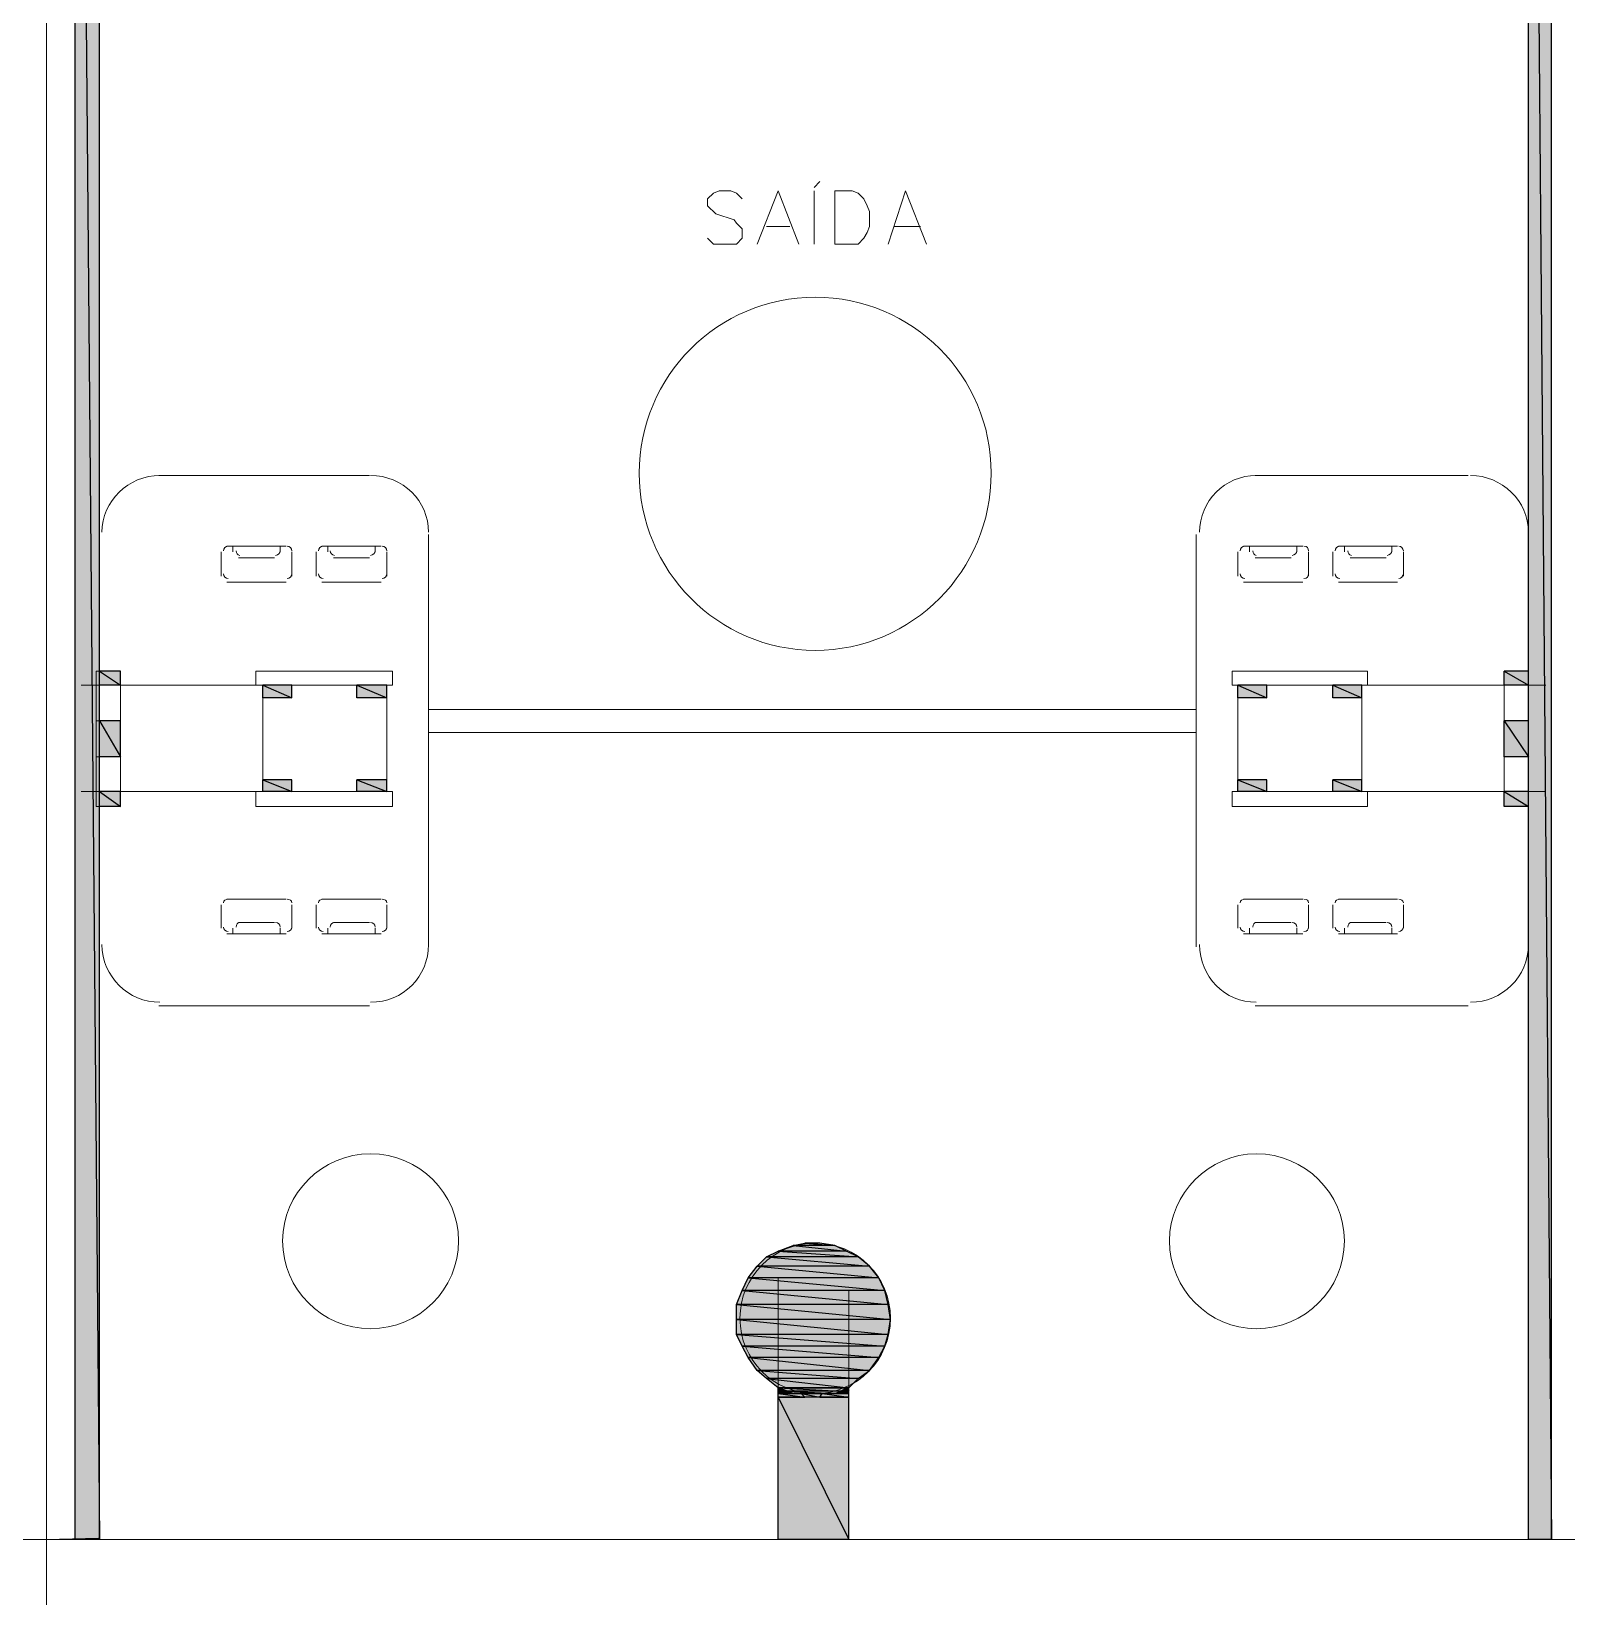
# Model space of a CAD drawing. Header units: millimetres. Extents: x 50 to 186, y -32 to 33.
# Drawn here: x 114.23 to 116.082, y -9.397 to -7.509 of the extents above; entities that cross this region are included whole.
import ezdxf

# ---------------------------------------------------------------- set-up
doc = ezdxf.new("R2010")
doc.units = ezdxf.units.MM
doc.layers.add('Prumada Eletrica', color=40, linetype='Continuous', lineweight=30)

msp = doc.modelspace()

# ---------------------------------------------------------------- hatches: boundary and pattern name
at = {"layer": 'Prumada Eletrica', "true_color": 0x000007}
h = msp.add_hatch(color=7, dxfattribs=at)
h.paths.add_polyline_path([(114.3123, -5.9843), (114.2829, -5.9843), (114.3123, -9.3282)])
h.paths.add_polyline_path([(114.2829, -5.9843), (114.3123, -9.3282), (114.2829, -9.3282)])
h = msp.add_hatch(color=7, dxfattribs=at)
h.paths.add_polyline_path([(116.0638, -5.9843), (116.0359, -5.9843), (116.0638, -9.3282)])
h.paths.add_polyline_path([(116.0359, -5.9843), (116.0638, -9.3282), (116.0359, -9.3282)])
h = msp.add_hatch(color=7, dxfattribs=at)
h.paths.add_polyline_path([(114.3374, -8.2806), (114.3123, -8.2806), (114.3374, -8.2974)])
h.paths.add_polyline_path([(114.3123, -8.2806), (114.3374, -8.2974), (114.3123, -8.2974)])
h = msp.add_hatch(color=7, dxfattribs=at)
h.paths.add_polyline_path([(116.0359, -8.2806), (116.0065, -8.2806), (116.0359, -8.2974)])
h.paths.add_polyline_path([(116.0065, -8.2806), (116.0359, -8.2974), (116.0065, -8.2974)])
h = msp.add_hatch(color=7, dxfattribs=at)
h.paths.add_polyline_path([(114.5441, -8.2974), (114.5092, -8.2974), (114.5441, -8.3127)])
h.paths.add_polyline_path([(114.5092, -8.2974), (114.5441, -8.3127), (114.5092, -8.3127)])
h = msp.add_hatch(color=7, dxfattribs=at)
h.paths.add_polyline_path([(114.6587, -8.2974), (114.6224, -8.2974), (114.6587, -8.3127)])
h.paths.add_polyline_path([(114.6224, -8.2974), (114.6587, -8.3127), (114.6224, -8.3127)])
h = msp.add_hatch(color=7, dxfattribs=at)
h.paths.add_polyline_path([(115.7202, -8.2974), (115.6853, -8.2974), (115.7202, -8.3127)])
h.paths.add_polyline_path([(115.6853, -8.2974), (115.7202, -8.3127), (115.6853, -8.3127)])
h = msp.add_hatch(color=7, dxfattribs=at)
h.paths.add_polyline_path([(115.8347, -8.2974), (115.7998, -8.2974), (115.8347, -8.3127)])
h.paths.add_polyline_path([(115.7998, -8.2974), (115.8347, -8.3127), (115.7998, -8.3127)])
h = msp.add_hatch(color=7, dxfattribs=at)
h.paths.add_polyline_path([(114.3374, -8.3407), (114.3123, -8.3407), (114.3374, -8.384)])
h.paths.add_polyline_path([(114.3123, -8.3407), (114.3374, -8.384), (114.3123, -8.384)])
h = msp.add_hatch(color=7, dxfattribs=at)
h.paths.add_polyline_path([(116.0359, -8.3407), (116.0065, -8.3407), (116.0359, -8.384)])
h.paths.add_polyline_path([(116.0065, -8.3407), (116.0359, -8.384), (116.0065, -8.384)])
h = msp.add_hatch(color=7, dxfattribs=at)
h.paths.add_polyline_path([(114.5441, -8.4119), (114.5092, -8.4119), (114.5441, -8.4259)])
h.paths.add_polyline_path([(114.5092, -8.4119), (114.5441, -8.4259), (114.5092, -8.4259)])
h = msp.add_hatch(color=7, dxfattribs=at)
h.paths.add_polyline_path([(114.6587, -8.4119), (114.6224, -8.4119), (114.6587, -8.4259)])
h.paths.add_polyline_path([(114.6224, -8.4119), (114.6587, -8.4259), (114.6224, -8.4259)])
h = msp.add_hatch(color=7, dxfattribs=at)
h.paths.add_polyline_path([(115.7202, -8.4119), (115.6853, -8.4119), (115.7202, -8.4259)])
h.paths.add_polyline_path([(115.6853, -8.4119), (115.7202, -8.4259), (115.6853, -8.4259)])
h = msp.add_hatch(color=7, dxfattribs=at)
h.paths.add_polyline_path([(115.8347, -8.4119), (115.7998, -8.4119), (115.8347, -8.4259)])
h.paths.add_polyline_path([(115.7998, -8.4119), (115.8347, -8.4259), (115.7998, -8.4259)])
h = msp.add_hatch(color=7, dxfattribs=at)
h.paths.add_polyline_path([(114.3374, -8.4259), (114.3123, -8.4259), (114.3374, -8.444)])
h.paths.add_polyline_path([(114.3123, -8.4259), (114.3374, -8.444), (114.3123, -8.444)])
h = msp.add_hatch(color=7, dxfattribs=at)
h.paths.add_polyline_path([(116.0359, -8.4259), (116.0065, -8.4259), (116.0359, -8.444)])
h.paths.add_polyline_path([(116.0065, -8.4259), (116.0359, -8.444), (116.0065, -8.444)])
h = msp.add_hatch(color=7, dxfattribs=at)
h.paths.add_polyline_path([(115.1811, -8.9706), (115.1629, -8.9706), (115.1992, -8.9734)])
h.paths.add_polyline_path([(115.1629, -8.9706), (115.1992, -8.9734), (115.1489, -8.9734)])
h = msp.add_hatch(color=7, dxfattribs=at)
h.paths.add_polyline_path([(115.2272, -8.9874), (115.1168, -8.9874), (115.2411, -8.9985)])
h.paths.add_polyline_path([(115.1168, -8.9874), (115.2411, -8.9985), (115.1056, -8.9985)])
h = msp.add_hatch(color=7, dxfattribs=at)
h.paths.add_polyline_path([(115.2132, -8.9804), (115.1308, -8.9804), (115.2272, -8.9874)])
h.paths.add_polyline_path([(115.1308, -8.9804), (115.2272, -8.9874), (115.1168, -8.9874)])
h = msp.add_hatch(color=7, dxfattribs=at)
h.paths.add_polyline_path([(115.1992, -8.9734), (115.1489, -8.9734), (115.2132, -8.9804)])
h.paths.add_polyline_path([(115.1489, -8.9734), (115.2132, -8.9804), (115.1308, -8.9804)])
h = msp.add_hatch(color=7, dxfattribs=at)
h.paths.add_polyline_path([(115.2411, -8.9985), (115.1056, -8.9985), (115.2523, -9.0125)])
h.paths.add_polyline_path([(115.1056, -8.9985), (115.2523, -9.0125), (115.0945, -9.0125)])
h = msp.add_hatch(color=7, dxfattribs=at)
h.paths.add_polyline_path([(115.2593, -9.0279), (115.0875, -9.0279), (115.2635, -9.0446)])
h.paths.add_polyline_path([(115.0875, -9.0279), (115.2635, -9.0446), (115.0805, -9.0446)])
h = msp.add_hatch(color=7, dxfattribs=at)
h.paths.add_polyline_path([(115.2523, -9.0125), (115.0945, -9.0125), (115.2593, -9.0279)])
h.paths.add_polyline_path([(115.0945, -9.0125), (115.2593, -9.0279), (115.0875, -9.0279)])
h = msp.add_hatch(color=7, dxfattribs=at)
h.paths.add_polyline_path([(115.2635, -9.0446), (115.0805, -9.0446), (115.2663, -9.0628)])
h.paths.add_polyline_path([(115.0805, -9.0446), (115.2663, -9.0628), (115.0805, -9.0628)])
h = msp.add_hatch(color=7, dxfattribs=at)
h.paths.add_polyline_path([(115.2663, -9.0628), (115.0805, -9.0628), (115.2635, -9.0809)])
h.paths.add_polyline_path([(115.0805, -9.0628), (115.2635, -9.0809), (115.0805, -9.0809)])
h = msp.add_hatch(color=7, dxfattribs=at)
h.paths.add_polyline_path([(115.2635, -9.0809), (115.0805, -9.0809), (115.2593, -9.0949)])
h.paths.add_polyline_path([(115.0805, -9.0809), (115.2593, -9.0949), (115.0875, -9.0949)])
h = msp.add_hatch(color=7, dxfattribs=at)
h.paths.add_polyline_path([(115.2593, -9.0949), (115.0875, -9.0949), (115.2523, -9.1089)])
h.paths.add_polyline_path([(115.0875, -9.0949), (115.2523, -9.1089), (115.0945, -9.1089)])
h = msp.add_hatch(color=7, dxfattribs=at)
h.paths.add_polyline_path([(115.2523, -9.1089), (115.0945, -9.1089), (115.2411, -9.1242)])
h.paths.add_polyline_path([(115.0945, -9.1089), (115.2411, -9.1242), (115.1056, -9.1242)])
h = msp.add_hatch(color=7, dxfattribs=at)
h.paths.add_polyline_path([(115.2411, -9.1242), (115.1056, -9.1242), (115.2272, -9.134)])
h.paths.add_polyline_path([(115.1056, -9.1242), (115.2272, -9.134), (115.1168, -9.134)])
h = msp.add_hatch(color=7, dxfattribs=at)
h.paths.add_polyline_path([(115.2272, -9.134), (115.1168, -9.134), (115.216, -9.1452)])
h.paths.add_polyline_path([(115.1168, -9.134), (115.216, -9.1452), (115.1308, -9.1452)])
h = msp.add_hatch(color=7, dxfattribs=at)
h.paths.add_polyline_path([(115.2132, -9.1452), (115.1308, -9.1452)])
h.paths.add_polyline_path([(115.2132, -9.1452), (115.1308, -9.1452), (115.216, -9.1452)])
h = msp.add_hatch(color=7, dxfattribs=at)
h.paths.add_polyline_path([(115.2132, -9.1452), (115.1308, -9.1452), (115.2062, -9.1494)])
h.paths.add_polyline_path([(115.1308, -9.1452), (115.2062, -9.1494), (115.142, -9.1494)])
h = msp.add_hatch(color=7, dxfattribs=at)
h.paths.add_polyline_path([(115.142, -9.1494), (115.1308, -9.1452)])
h.paths.add_polyline_path([(115.1308, -9.1452), (115.142, -9.1494), (115.1308, -9.1494)])
h = msp.add_hatch(color=7, dxfattribs=at)
h.paths.add_polyline_path([(115.142, -9.1494), (115.1308, -9.1494), (115.1447, -9.1522)])
h.paths.add_polyline_path([(115.1308, -9.1494), (115.1447, -9.1522), (115.1308, -9.1522)])
h = msp.add_hatch(color=7, dxfattribs=at)
h.paths.add_polyline_path([(115.1489, -9.1522), (115.1308, -9.1522)])
h.paths.add_polyline_path([(115.1489, -9.1522), (115.1308, -9.1522), (115.1447, -9.1522)])
h = msp.add_hatch(color=7, dxfattribs=at)
h.paths.add_polyline_path([(115.1587, -9.1522), (115.1308, -9.1522)])
h.paths.add_polyline_path([(115.1587, -9.1522), (115.1308, -9.1522), (115.1489, -9.1522)])
h = msp.add_hatch(color=7, dxfattribs=at)
h.paths.add_polyline_path([(115.1587, -9.1522), (115.1308, -9.1522), (115.1629, -9.1564)])
h.paths.add_polyline_path([(115.1308, -9.1522), (115.1629, -9.1564), (115.1308, -9.1564)])
h = msp.add_hatch(color=7, dxfattribs=at)
h.paths.add_polyline_path([(115.216, -9.1564), (115.1308, -9.1564), (115.216, -9.3282)])
h.paths.add_polyline_path([(115.1308, -9.1564), (115.216, -9.3282), (115.1308, -9.3282)])
h = msp.add_hatch(color=7, dxfattribs=at)
h.paths.add_polyline_path([(115.2062, -9.1494), (115.142, -9.1494), (115.1992, -9.1522)])
h.paths.add_polyline_path([(115.142, -9.1494), (115.1992, -9.1522), (115.1489, -9.1522)])
h = msp.add_hatch(color=7, dxfattribs=at)
h.paths.add_polyline_path([(115.1839, -9.1522), (115.1587, -9.1522), (115.1811, -9.1564)])
h.paths.add_polyline_path([(115.1587, -9.1522), (115.1811, -9.1564), (115.1629, -9.1564)])
h = msp.add_hatch(color=7, dxfattribs=at)
h.paths.add_polyline_path([(115.216, -9.1522), (115.1839, -9.1522), (115.216, -9.1564)])
h.paths.add_polyline_path([(115.1839, -9.1522), (115.216, -9.1564), (115.1811, -9.1564)])
h = msp.add_hatch(color=7, dxfattribs=at)
h.paths.add_polyline_path([(115.216, -9.1494), (115.2062, -9.1494), (115.216, -9.1522)])
h.paths.add_polyline_path([(115.2062, -9.1494), (115.216, -9.1522), (115.1992, -9.1522)])
h = msp.add_hatch(color=7, dxfattribs=at)
h.paths.add_polyline_path([(115.216, -9.1452), (115.2132, -9.1452), (115.216, -9.1494)])
h.paths.add_polyline_path([(115.2132, -9.1452), (115.216, -9.1494), (115.2062, -9.1494)])

# ---------------------------------------------------------------- linework, layer by layer
at = {"layer": 'Prumada Eletrica', "color": 7, "linetype": 'Continuous', "lineweight": 20, "true_color": 0x000007}
for points in [[(112.3917, -5.6198), (114.248, -5.6198), (114.248, -9.3282), (112.3917, -9.3282)], [(114.248, -5.6198), (116.1001, -5.6198), (116.1001, -9.3282), (114.248, -9.3282)], [(115.1992, -7.7652), (115.1992, -7.7009), (115.2202, -7.7009), (115.2272, -7.7037), (115.2341, -7.7107), (115.2383, -7.7191), (115.2411, -7.7261), (115.2411, -7.7442), (115.2383, -7.7512), (115.2341, -7.7582), (115.2272, -7.7652), (115.2202, -7.7652)], [(114.3374, -8.2806), (114.3081, -8.2806), (114.3081, -8.444), (114.3374, -8.444)], [(116.0065, -8.2806), (116.0359, -8.2806), (116.0359, -8.444), (116.0065, -8.444)], [(114.5092, -8.3127), (114.5441, -8.3127), (114.5441, -8.2974), (114.5092, -8.2974)], [(114.6587, -8.3127), (114.6224, -8.3127), (114.6224, -8.2974), (114.6587, -8.2974)], [(115.6853, -8.3127), (115.7202, -8.3127), (115.7202, -8.2974), (115.6853, -8.2974)], [(115.8347, -8.3127), (115.7998, -8.3127), (115.7998, -8.2974), (115.8347, -8.2974)], [(114.5092, -8.4119), (114.5441, -8.4119), (114.5441, -8.4259), (114.5092, -8.4259)], [(114.6587, -8.4119), (114.6224, -8.4119), (114.6224, -8.4259), (114.6587, -8.4259)], [(115.6853, -8.4119), (115.7202, -8.4119), (115.7202, -8.4259), (115.6853, -8.4259)], [(115.8347, -8.4119), (115.7998, -8.4119), (115.7998, -8.4259), (115.8347, -8.4259)], [(112.3917, -9.3282), (114.248, -9.3282), (114.248, -13.0324), (112.3917, -13.0324)], [(114.248, -9.3282), (116.1001, -9.3282), (116.1001, -13.0324), (114.248, -13.0324)]]:
    msp.add_lwpolyline(points, close=True, dxfattribs=at)
for points in [[(114.3193, -5.7622), (116.0359, -5.7622), (116.0359, -9.3282), (114.3123, -9.3282), (114.3109, -9.3268), (114.248, -9.3282)], [(114.3123, -9.3282), (114.3123, -5.7692), (114.3123, -5.7692)], [(114.248, -5.8488), (114.248, -9.3282), (112.3917, -9.3282), (112.3917, -5.8488)], [(116.1001, -5.8488), (116.1001, -9.3282), (114.248, -9.3282), (114.248, -5.8488)], [(114.2829, -5.9843), (114.2829, -9.3282), (114.3123, -9.3282), (114.269, -9.3282)], [(116.0359, -9.3282), (116.0638, -9.3282), (116.0638, -5.9843)], [(115.0875, -7.7107), (115.0805, -7.7037), (115.0735, -7.7009), (115.0595, -7.7009), (115.0526, -7.7037), (115.0456, -7.7107), (115.0456, -7.7191), (115.0484, -7.7219), (115.0526, -7.7261), (115.0554, -7.7289), (115.0777, -7.7359), (115.0805, -7.7401), (115.0847, -7.7442), (115.0875, -7.747), (115.0875, -7.7582), (115.0805, -7.7652), (115.0735, -7.7652), (115.0595, -7.7652), (115.0526, -7.7652), (115.0456, -7.7582)], [(115.1056, -7.7652), (115.1308, -7.7009), (115.1559, -7.7652)], [(115.1741, -7.6968), (115.1811, -7.6898), (115.1811, -7.6898)], [(115.1741, -7.7652), (115.1741, -7.7009), (115.1741, -7.7009)], [(115.2635, -7.7652), (115.2844, -7.7009), (115.3096, -7.7652)], [(115.1168, -7.7442), (115.1447, -7.7442), (115.1447, -7.7442)], [(115.2705, -7.7442), (115.3026, -7.7442), (115.3026, -7.7442)], [(114.3835, -8.0445), (114.6377, -8.0445), (114.6377, -8.0445)], [(115.9633, -8.0445), (115.7062, -8.0445), (115.7062, -8.0445)], [(114.3123, -8.613), (114.3123, -8.1158), (114.3123, -8.1158)], [(114.709, -8.1158), (114.709, -8.3267), (114.709, -8.613)], [(115.635, -8.1158), (115.635, -8.3267), (115.635, -8.613)], [(116.0359, -8.613), (116.0359, -8.1158), (116.0359, -8.1158)], [(114.4589, -8.1661), (114.4589, -8.1367), (114.4589, -8.1367)], [(114.4659, -8.1298), (114.5372, -8.1298), (114.5372, -8.1298)], [(114.5302, -8.1367), (114.5302, -8.1298), (114.4729, -8.1298), (114.4729, -8.1367)], [(114.5441, -8.1367), (114.5441, -8.1661), (114.5441, -8.1661)], [(114.5735, -8.1367), (114.5735, -8.1661), (114.5735, -8.1661)], [(114.6517, -8.1298), (114.5805, -8.1298), (114.5805, -8.1298)], [(114.5874, -8.1367), (114.5874, -8.1298), (114.6447, -8.1298), (114.6447, -8.1367)], [(114.6587, -8.1661), (114.6587, -8.1367), (114.6587, -8.1367)], [(115.6853, -8.1661), (115.6853, -8.1367), (115.6853, -8.1367)], [(115.6923, -8.1298), (115.7635, -8.1298), (115.7635, -8.1298)], [(115.7565, -8.1367), (115.7565, -8.1298), (115.6993, -8.1298), (115.6993, -8.1367)], [(115.7705, -8.1367), (115.7705, -8.1661), (115.7705, -8.1661)], [(115.7998, -8.1367), (115.7998, -8.1661), (115.7998, -8.1661)], [(115.878, -8.1298), (115.8068, -8.1298), (115.8068, -8.1298)], [(115.8138, -8.1367), (115.8138, -8.1298), (115.8711, -8.1298), (115.8711, -8.1367)], [(115.885, -8.1661), (115.885, -8.1367), (115.885, -8.1367)], [(114.4799, -8.1437), (114.5232, -8.1437), (114.5232, -8.1437)], [(114.6377, -8.1437), (114.5944, -8.1437), (114.5944, -8.1437)], [(115.7062, -8.1437), (115.7495, -8.1437), (115.7495, -8.1437)], [(115.8641, -8.1437), (115.8208, -8.1437), (115.8208, -8.1437)], [(114.5372, -8.173), (114.4659, -8.173), (114.4659, -8.173)], [(114.5805, -8.173), (114.6517, -8.173), (114.6517, -8.173)], [(115.7635, -8.173), (115.6923, -8.173), (115.6923, -8.173)], [(115.8068, -8.173), (115.878, -8.173), (115.878, -8.173)], [(114.6587, -8.2974), (114.6657, -8.2974), (114.6657, -8.2806), (114.5008, -8.2806), (114.5008, -8.2974)], [(115.6853, -8.2974), (115.6783, -8.2974), (115.6783, -8.2806), (115.8417, -8.2806), (115.8417, -8.2974)], [(114.2899, -8.2974), (114.6587, -8.2974), (114.6587, -8.4259)], [(114.5092, -8.2974), (114.5092, -8.4259), (114.5092, -8.4259)], [(116.0568, -8.2974), (115.6853, -8.2974), (115.6853, -8.4259)], [(115.8347, -8.2974), (115.8347, -8.4259), (115.8347, -8.4259)], [(114.709, -8.3267), (115.635, -8.3267), (115.635, -8.3267)], [(114.3374, -8.3407), (114.3081, -8.3407), (114.3081, -8.3407)], [(116.0065, -8.3407), (116.0359, -8.3407), (116.0359, -8.3407)], [(114.709, -8.3546), (115.635, -8.3546), (115.635, -8.3546)], [(114.3374, -8.384), (114.3081, -8.384), (114.3081, -8.384)], [(116.0065, -8.384), (116.0359, -8.384), (116.0359, -8.384)], [(114.2899, -8.4259), (114.6587, -8.4259), (114.6587, -8.4259)], [(114.6587, -8.4259), (114.6657, -8.4259), (114.6657, -8.444), (114.5008, -8.444), (114.5008, -8.4259)], [(115.6853, -8.4259), (115.6783, -8.4259), (115.6783, -8.444), (115.8417, -8.444), (115.8417, -8.4259)], [(116.0568, -8.4259), (115.6853, -8.4259), (115.6853, -8.4259)], [(114.5372, -8.5558), (114.4659, -8.5558), (114.4659, -8.5558)], [(114.5805, -8.5558), (114.6517, -8.5558), (114.6517, -8.5558)], [(115.7635, -8.5558), (115.6923, -8.5558), (115.6923, -8.5558)], [(115.8068, -8.5558), (115.878, -8.5558), (115.878, -8.5558)], [(114.4589, -8.5627), (114.4589, -8.5907), (114.4589, -8.5907)], [(114.5441, -8.5907), (114.5441, -8.5627), (114.5441, -8.5627)], [(114.5735, -8.5907), (114.5735, -8.5627), (114.5735, -8.5627)], [(114.6587, -8.5627), (114.6587, -8.5907), (114.6587, -8.5907)], [(115.6853, -8.5627), (115.6853, -8.5907), (115.6853, -8.5907)], [(115.7705, -8.5907), (115.7705, -8.5627), (115.7705, -8.5627)], [(115.7998, -8.5907), (115.7998, -8.5627), (115.7998, -8.5627)], [(115.885, -8.5627), (115.885, -8.5907), (115.885, -8.5907)], [(114.5302, -8.5907), (114.5302, -8.5977), (114.4729, -8.5977), (114.4729, -8.5907)], [(114.4799, -8.5837), (114.5232, -8.5837), (114.5232, -8.5837)], [(114.5874, -8.5907), (114.5874, -8.5977), (114.6447, -8.5977), (114.6447, -8.5907)], [(114.6377, -8.5837), (114.5944, -8.5837), (114.5944, -8.5837)], [(115.7565, -8.5907), (115.7565, -8.5977), (115.6993, -8.5977), (115.6993, -8.5907)], [(115.7062, -8.5837), (115.7495, -8.5837), (115.7495, -8.5837)], [(115.8138, -8.5907), (115.8138, -8.5977), (115.8711, -8.5977), (115.8711, -8.5907)], [(115.8641, -8.5837), (115.8208, -8.5837), (115.8208, -8.5837)], [(114.4659, -8.5977), (114.5372, -8.5977), (114.5372, -8.5977)], [(114.6517, -8.5977), (114.5805, -8.5977), (114.5805, -8.5977)], [(115.6923, -8.5977), (115.7635, -8.5977), (115.7635, -8.5977)], [(115.878, -8.5977), (115.8068, -8.5977), (115.8068, -8.5977)], [(114.6377, -8.6843), (114.3835, -8.6843), (114.3835, -8.6843)], [(115.7062, -8.6843), (115.9633, -8.6843), (115.9633, -8.6843)], [(115.1308, -9.3282), (115.1308, -9.0125), (115.1308, -9.0125)], [(115.216, -9.3282), (115.216, -9.0279), (115.216, -9.0279)]]:
    msp.add_lwpolyline(points, dxfattribs=at)
at = {"layer": 'Prumada Eletrica', "color": 7, "linetype": 'Continuous', "lineweight": -2, "true_color": 0x000007}
for points in [[(114.3123, -5.9843), (114.2829, -5.9843), (114.3123, -9.3282)], [(114.2829, -5.9843), (114.3123, -9.3282), (114.2829, -9.3282)], [(116.0638, -5.9843), (116.0359, -5.9843), (116.0638, -9.3282)], [(116.0359, -5.9843), (116.0638, -9.3282), (116.0359, -9.3282)], [(114.3374, -8.2806), (114.3123, -8.2806), (114.3374, -8.2974)], [(114.3123, -8.2806), (114.3374, -8.2974), (114.3123, -8.2974)], [(116.0359, -8.2806), (116.0065, -8.2806), (116.0359, -8.2974)], [(116.0065, -8.2806), (116.0359, -8.2974), (116.0065, -8.2974)], [(114.5441, -8.2974), (114.5092, -8.2974), (114.5441, -8.3127)], [(114.5092, -8.2974), (114.5441, -8.3127), (114.5092, -8.3127)], [(114.6587, -8.2974), (114.6224, -8.2974), (114.6587, -8.3127)], [(114.6224, -8.2974), (114.6587, -8.3127), (114.6224, -8.3127)], [(115.7202, -8.2974), (115.6853, -8.2974), (115.7202, -8.3127)], [(115.6853, -8.2974), (115.7202, -8.3127), (115.6853, -8.3127)], [(115.8347, -8.2974), (115.7998, -8.2974), (115.8347, -8.3127)], [(115.7998, -8.2974), (115.8347, -8.3127), (115.7998, -8.3127)], [(114.3374, -8.3407), (114.3123, -8.3407), (114.3374, -8.384)], [(114.3123, -8.3407), (114.3374, -8.384), (114.3123, -8.384)], [(116.0359, -8.3407), (116.0065, -8.3407), (116.0359, -8.384)], [(116.0065, -8.3407), (116.0359, -8.384), (116.0065, -8.384)], [(114.5441, -8.4119), (114.5092, -8.4119), (114.5441, -8.4259)], [(114.5092, -8.4119), (114.5441, -8.4259), (114.5092, -8.4259)], [(114.6587, -8.4119), (114.6224, -8.4119), (114.6587, -8.4259)], [(114.6224, -8.4119), (114.6587, -8.4259), (114.6224, -8.4259)], [(115.7202, -8.4119), (115.6853, -8.4119), (115.7202, -8.4259)], [(115.6853, -8.4119), (115.7202, -8.4259), (115.6853, -8.4259)], [(115.8347, -8.4119), (115.7998, -8.4119), (115.8347, -8.4259)], [(115.7998, -8.4119), (115.8347, -8.4259), (115.7998, -8.4259)], [(114.3374, -8.4259), (114.3123, -8.4259), (114.3374, -8.444)], [(114.3123, -8.4259), (114.3374, -8.444), (114.3123, -8.444)], [(116.0359, -8.4259), (116.0065, -8.4259), (116.0359, -8.444)], [(116.0065, -8.4259), (116.0359, -8.444), (116.0065, -8.444)], [(115.1629, -8.9706), (115.1992, -8.9734), (115.1489, -8.9734)], [(115.1811, -8.9706), (115.1629, -8.9706), (115.1992, -8.9734)], [(115.1168, -8.9874), (115.2411, -8.9985), (115.1056, -8.9985)], [(115.1308, -8.9804), (115.2272, -8.9874), (115.1168, -8.9874)], [(115.2272, -8.9874), (115.1168, -8.9874), (115.2411, -8.9985)], [(115.1489, -8.9734), (115.2132, -8.9804), (115.1308, -8.9804)], [(115.2132, -8.9804), (115.1308, -8.9804), (115.2272, -8.9874)], [(115.1992, -8.9734), (115.1489, -8.9734), (115.2132, -8.9804)], [(115.1056, -8.9985), (115.2523, -9.0125), (115.0945, -9.0125)], [(115.2411, -8.9985), (115.1056, -8.9985), (115.2523, -9.0125)], [(115.0875, -9.0279), (115.2635, -9.0446), (115.0805, -9.0446)], [(115.0945, -9.0125), (115.2593, -9.0279), (115.0875, -9.0279)], [(115.2593, -9.0279), (115.0875, -9.0279), (115.2635, -9.0446)], [(115.2523, -9.0125), (115.0945, -9.0125), (115.2593, -9.0279)], [(115.2635, -9.0446), (115.0805, -9.0446), (115.2663, -9.0628)], [(115.0805, -9.0446), (115.2663, -9.0628), (115.0805, -9.0628)], [(115.2663, -9.0628), (115.0805, -9.0628), (115.2635, -9.0809)], [(115.0805, -9.0628), (115.2635, -9.0809), (115.0805, -9.0809)], [(115.2635, -9.0809), (115.0805, -9.0809), (115.2593, -9.0949)], [(115.0805, -9.0809), (115.2593, -9.0949), (115.0875, -9.0949)], [(115.2593, -9.0949), (115.0875, -9.0949), (115.2523, -9.1089)], [(115.0875, -9.0949), (115.2523, -9.1089), (115.0945, -9.1089)], [(115.2523, -9.1089), (115.0945, -9.1089), (115.2411, -9.1242)], [(115.0945, -9.1089), (115.2411, -9.1242), (115.1056, -9.1242)], [(115.2411, -9.1242), (115.1056, -9.1242), (115.2272, -9.134)], [(115.1056, -9.1242), (115.2272, -9.134), (115.1168, -9.134)], [(115.2272, -9.134), (115.1168, -9.134), (115.216, -9.1452)], [(115.1168, -9.134), (115.216, -9.1452), (115.1308, -9.1452)], [(115.1308, -9.1452), (115.1308, -9.1452)], [(115.2132, -9.1452), (115.2132, -9.1452), (115.1308, -9.1452)], [(115.2132, -9.1452), (115.1308, -9.1452), (115.216, -9.1452)], [(115.1308, -9.1452), (115.1308, -9.1452)], [(115.1308, -9.1452), (115.1308, -9.1452)], [(115.2132, -9.1452), (115.1308, -9.1452), (115.2062, -9.1494)], [(115.1308, -9.1452), (115.2062, -9.1494), (115.142, -9.1494)], [(115.142, -9.1494), (115.1308, -9.1452)], [(115.1308, -9.1452), (115.142, -9.1494), (115.1308, -9.1494)], [(115.142, -9.1494), (115.1308, -9.1494), (115.1447, -9.1522)], [(115.1308, -9.1494), (115.1447, -9.1522), (115.1308, -9.1522)], [(115.1489, -9.1522), (115.1489, -9.1522), (115.1308, -9.1522)], [(115.1489, -9.1522), (115.1308, -9.1522), (115.1447, -9.1522)], [(115.1308, -9.1522), (115.1489, -9.1522), (115.1489, -9.1522)], [(115.1489, -9.1522), (115.1489, -9.1522), (115.1308, -9.1522)], [(115.1587, -9.1522), (115.1587, -9.1522), (115.1308, -9.1522)], [(115.1587, -9.1522), (115.1308, -9.1522), (115.1489, -9.1522)], [(115.1587, -9.1522), (115.1308, -9.1522), (115.1629, -9.1564)], [(115.1308, -9.1522), (115.1629, -9.1564), (115.1308, -9.1564)], [(115.1308, -9.1564), (115.1629, -9.1564), (115.1629, -9.1564)], [(115.1629, -9.1564), (115.1629, -9.1564), (115.1308, -9.1564)], [(115.216, -9.1564), (115.1308, -9.1564), (115.216, -9.3282)], [(115.1308, -9.1564), (115.216, -9.3282), (115.1308, -9.3282)], [(115.2062, -9.1494), (115.142, -9.1494), (115.1992, -9.1522)], [(115.142, -9.1494), (115.1992, -9.1522), (115.1489, -9.1522)], [(115.1489, -9.1522), (115.1992, -9.1522), (115.1992, -9.1522)], [(115.1992, -9.1522), (115.1992, -9.1522), (115.1489, -9.1522)], [(115.1992, -9.1522), (115.1489, -9.1522), (115.1839, -9.1522)], [(115.1489, -9.1522), (115.1839, -9.1522), (115.1587, -9.1522)], [(115.1839, -9.1522), (115.1587, -9.1522), (115.1811, -9.1564)], [(115.1587, -9.1522), (115.1811, -9.1564), (115.1629, -9.1564)], [(115.1839, -9.1522), (115.216, -9.1564), (115.1811, -9.1564)], [(115.1811, -9.1564), (115.216, -9.1564), (115.216, -9.1564)], [(115.216, -9.1564), (115.216, -9.1564), (115.1811, -9.1564)], [(115.1992, -9.1522), (115.216, -9.1522), (115.1839, -9.1522)], [(115.216, -9.1522), (115.1839, -9.1522), (115.216, -9.1564)], [(115.2062, -9.1494), (115.216, -9.1522), (115.1992, -9.1522)], [(115.1992, -9.1522), (115.216, -9.1522), (115.216, -9.1522)], [(115.216, -9.1522), (115.216, -9.1522), (115.1992, -9.1522)], [(115.1992, -9.1522), (115.216, -9.1522), (115.216, -9.1522)], [(115.216, -9.1522), (115.216, -9.1522), (115.1992, -9.1522)], [(115.216, -9.1522), (115.1992, -9.1522)], [(115.2132, -9.1452), (115.216, -9.1494), (115.2062, -9.1494)], [(115.216, -9.1494), (115.2062, -9.1494), (115.216, -9.1522)], [(115.216, -9.1452), (115.2132, -9.1452), (115.2132, -9.1452)], [(115.216, -9.1452), (115.2132, -9.1452), (115.216, -9.1494)], [(115.216, -9.1452), (115.216, -9.1452)], [(115.216, -9.1452), (115.216, -9.1452)]]:
    msp.add_lwpolyline(points, close=True, dxfattribs=at)
at = {"layer": 'Prumada Eletrica', "color": 7, "linetype": 'Continuous', "lineweight": 20, "true_color": 0x000007}
for points in [[(115.3878, -8.0418), (115.3878, -7.9244), (115.2928, -7.8294), (115.1755, -7.8294), (115.1755, -7.8294), (115.0582, -7.8294), (114.9632, -7.9244), (114.9632, -8.0418), (114.9632, -8.0418), (114.9632, -8.1591), (115.0582, -8.2555), (115.1755, -8.2555), (115.1755, -8.2555), (115.2928, -8.2555), (115.3878, -8.1591), (115.3878, -8.0418)], [(114.7453, -8.9678), (114.7453, -8.9105), (114.6978, -8.863), (114.6391, -8.863), (114.6391, -8.863), (114.5805, -8.863), (114.533, -8.9105), (114.533, -8.9678), (114.533, -8.9678), (114.533, -9.0265), (114.5805, -9.074), (114.6391, -9.074), (114.6391, -9.074), (114.6978, -9.074), (114.7453, -9.0265), (114.7453, -8.9678)], [(115.8138, -8.9678), (115.8138, -8.9105), (115.7663, -8.863), (115.7076, -8.863), (115.7076, -8.863), (115.6504, -8.863), (115.6029, -8.9105), (115.6029, -8.9678), (115.6029, -8.9678), (115.6029, -9.0265), (115.6504, -9.074), (115.7076, -9.074), (115.7076, -9.074), (115.7663, -9.074), (115.8138, -9.0265), (115.8138, -8.9678)], [(115.2663, -9.0614), (115.2663, -9.0111), (115.2258, -8.9706), (115.1755, -8.9706), (115.1755, -8.9706), (115.1252, -8.9706), (115.0847, -9.0111), (115.0847, -9.0614), (115.0847, -9.0614), (115.0847, -9.1117), (115.1252, -9.1522), (115.1755, -9.1522), (115.1755, -9.1522), (115.2258, -9.1522), (115.2663, -9.1117), (115.2663, -9.0614)]]:
    msp.add_open_spline(points, degree=3, knots=[0, 0, 0, 0, 0.0625, 0.0625, 0.0625, 0.062501, 0.125, 0.125, 0.125, 0.125001, 0.1875, 0.1875, 0.1875, 0.187501, 1, 1, 1, 1], dxfattribs=at)
for points in [[(114.3849, -8.0445), (114.3472, -8.0445), (114.3151, -8.0753), (114.3151, -8.113)], [(114.709, -8.113), (114.709, -8.0753), (114.6782, -8.0445), (114.6391, -8.0445)], [(115.7076, -8.0445), (115.6699, -8.0445), (115.6392, -8.0753), (115.6392, -8.113)], [(116.0359, -8.113), (116.0359, -8.0753), (116.0038, -8.0445), (115.966, -8.0445)], [(114.4673, -8.1298), (114.4645, -8.1298), (114.4617, -8.1325), (114.4617, -8.1353)], [(114.4771, -8.1353), (114.4771, -8.1381), (114.4785, -8.1409), (114.4813, -8.1409)], [(114.5246, -8.1409), (114.5274, -8.1409), (114.5302, -8.1381), (114.5302, -8.1353)], [(114.5441, -8.1353), (114.5441, -8.1325), (114.5413, -8.1298), (114.5386, -8.1298)], [(114.5819, -8.1298), (114.5791, -8.1298), (114.5763, -8.1325), (114.5763, -8.1353)], [(114.5902, -8.1353), (114.5902, -8.1381), (114.593, -8.1409), (114.5958, -8.1409)], [(114.6391, -8.1409), (114.6419, -8.1409), (114.6447, -8.1381), (114.6447, -8.1353)], [(114.6587, -8.1353), (114.6587, -8.1325), (114.6559, -8.1298), (114.6531, -8.1298)], [(115.6937, -8.1298), (115.6909, -8.1298), (115.6881, -8.1325), (115.6881, -8.1353)], [(115.7035, -8.1353), (115.7035, -8.1381), (115.7048, -8.1409), (115.7076, -8.1409)], [(115.7509, -8.1409), (115.7537, -8.1409), (115.7565, -8.1381), (115.7565, -8.1353)], [(115.7705, -8.1353), (115.7705, -8.1325), (115.7691, -8.1298), (115.7649, -8.1298)], [(115.8082, -8.1298), (115.8054, -8.1298), (115.8026, -8.1325), (115.8026, -8.1353)], [(115.818, -8.1353), (115.818, -8.1381), (115.8194, -8.1409), (115.8222, -8.1409)], [(115.8655, -8.1409), (115.8683, -8.1409), (115.8711, -8.1381), (115.8711, -8.1353)], [(115.885, -8.1353), (115.885, -8.1325), (115.8822, -8.1298), (115.8794, -8.1298)], [(114.4617, -8.1633), (114.4617, -8.1661), (114.4645, -8.1689), (114.4673, -8.1689)], [(114.5386, -8.1689), (114.5413, -8.1689), (114.5441, -8.1661), (114.5441, -8.1633)], [(114.5763, -8.1633), (114.5763, -8.1661), (114.5791, -8.1689), (114.5819, -8.1689)], [(114.6531, -8.1689), (114.6559, -8.1689), (114.6587, -8.1661), (114.6587, -8.1633)], [(115.6881, -8.1633), (115.6881, -8.1661), (115.6909, -8.1689), (115.6937, -8.1689)], [(115.7649, -8.1689), (115.7691, -8.1689), (115.7705, -8.1661), (115.7705, -8.1633)], [(115.8026, -8.1633), (115.8026, -8.1661), (115.8054, -8.1689), (115.8082, -8.1689)], [(115.8794, -8.1689), (115.8822, -8.1689), (115.885, -8.1661), (115.885, -8.1633)], [(114.4673, -8.5558), (114.4645, -8.5558), (114.4617, -8.5572), (114.4617, -8.56)], [(114.5441, -8.56), (114.5441, -8.5572), (114.5413, -8.5558), (114.5386, -8.5558)], [(114.5819, -8.5558), (114.5791, -8.5558), (114.5763, -8.5572), (114.5763, -8.56)], [(114.6587, -8.56), (114.6587, -8.5572), (114.6559, -8.5558), (114.6531, -8.5558)], [(115.6937, -8.5558), (115.6909, -8.5558), (115.6881, -8.5572), (115.6881, -8.56)], [(115.7705, -8.56), (115.7705, -8.5572), (115.7691, -8.5558), (115.7649, -8.5558)], [(115.8082, -8.5558), (115.8054, -8.5558), (115.8026, -8.5572), (115.8026, -8.56)], [(115.885, -8.56), (115.885, -8.5572), (115.8822, -8.5558), (115.8794, -8.5558)], [(114.4617, -8.5893), (114.4617, -8.5921), (114.4645, -8.5949), (114.4673, -8.5949)], [(114.4813, -8.5837), (114.4785, -8.5837), (114.4771, -8.5865), (114.4771, -8.5893)], [(114.5302, -8.5893), (114.5302, -8.5865), (114.5274, -8.5837), (114.5246, -8.5837)], [(114.5386, -8.5949), (114.5413, -8.5949), (114.5441, -8.5921), (114.5441, -8.5893)], [(114.5763, -8.5893), (114.5763, -8.5921), (114.5791, -8.5949), (114.5819, -8.5949)], [(114.5958, -8.5837), (114.593, -8.5837), (114.5902, -8.5865), (114.5902, -8.5893)], [(114.6447, -8.5893), (114.6447, -8.5865), (114.6419, -8.5837), (114.6391, -8.5837)], [(114.6531, -8.5949), (114.6559, -8.5949), (114.6587, -8.5921), (114.6587, -8.5893)], [(115.6881, -8.5893), (115.6881, -8.5921), (115.6909, -8.5949), (115.6937, -8.5949)], [(115.7076, -8.5837), (115.7048, -8.5837), (115.7035, -8.5865), (115.7035, -8.5893)], [(115.7565, -8.5893), (115.7565, -8.5865), (115.7537, -8.5837), (115.7509, -8.5837)], [(115.7649, -8.5949), (115.7691, -8.5949), (115.7705, -8.5921), (115.7705, -8.5893)], [(115.8026, -8.5893), (115.8026, -8.5921), (115.8054, -8.5949), (115.8082, -8.5949)], [(115.8222, -8.5837), (115.8194, -8.5837), (115.818, -8.5865), (115.818, -8.5893)], [(115.8711, -8.5893), (115.8711, -8.5865), (115.8683, -8.5837), (115.8655, -8.5837)], [(115.8794, -8.5949), (115.8822, -8.5949), (115.885, -8.5921), (115.885, -8.5893)], [(114.3151, -8.6102), (114.3151, -8.6493), (114.3472, -8.6801), (114.3849, -8.6801)], [(114.6391, -8.6801), (114.6782, -8.6801), (114.709, -8.6493), (114.709, -8.6102)], [(115.6392, -8.6102), (115.6392, -8.6493), (115.6699, -8.6801), (115.7076, -8.6801)], [(115.966, -8.6801), (116.0038, -8.6801), (116.0359, -8.6493), (116.0359, -8.6102)]]:
    msp.add_open_spline(points, degree=3, dxfattribs=at)

doc.saveas('drawing.dxf')
